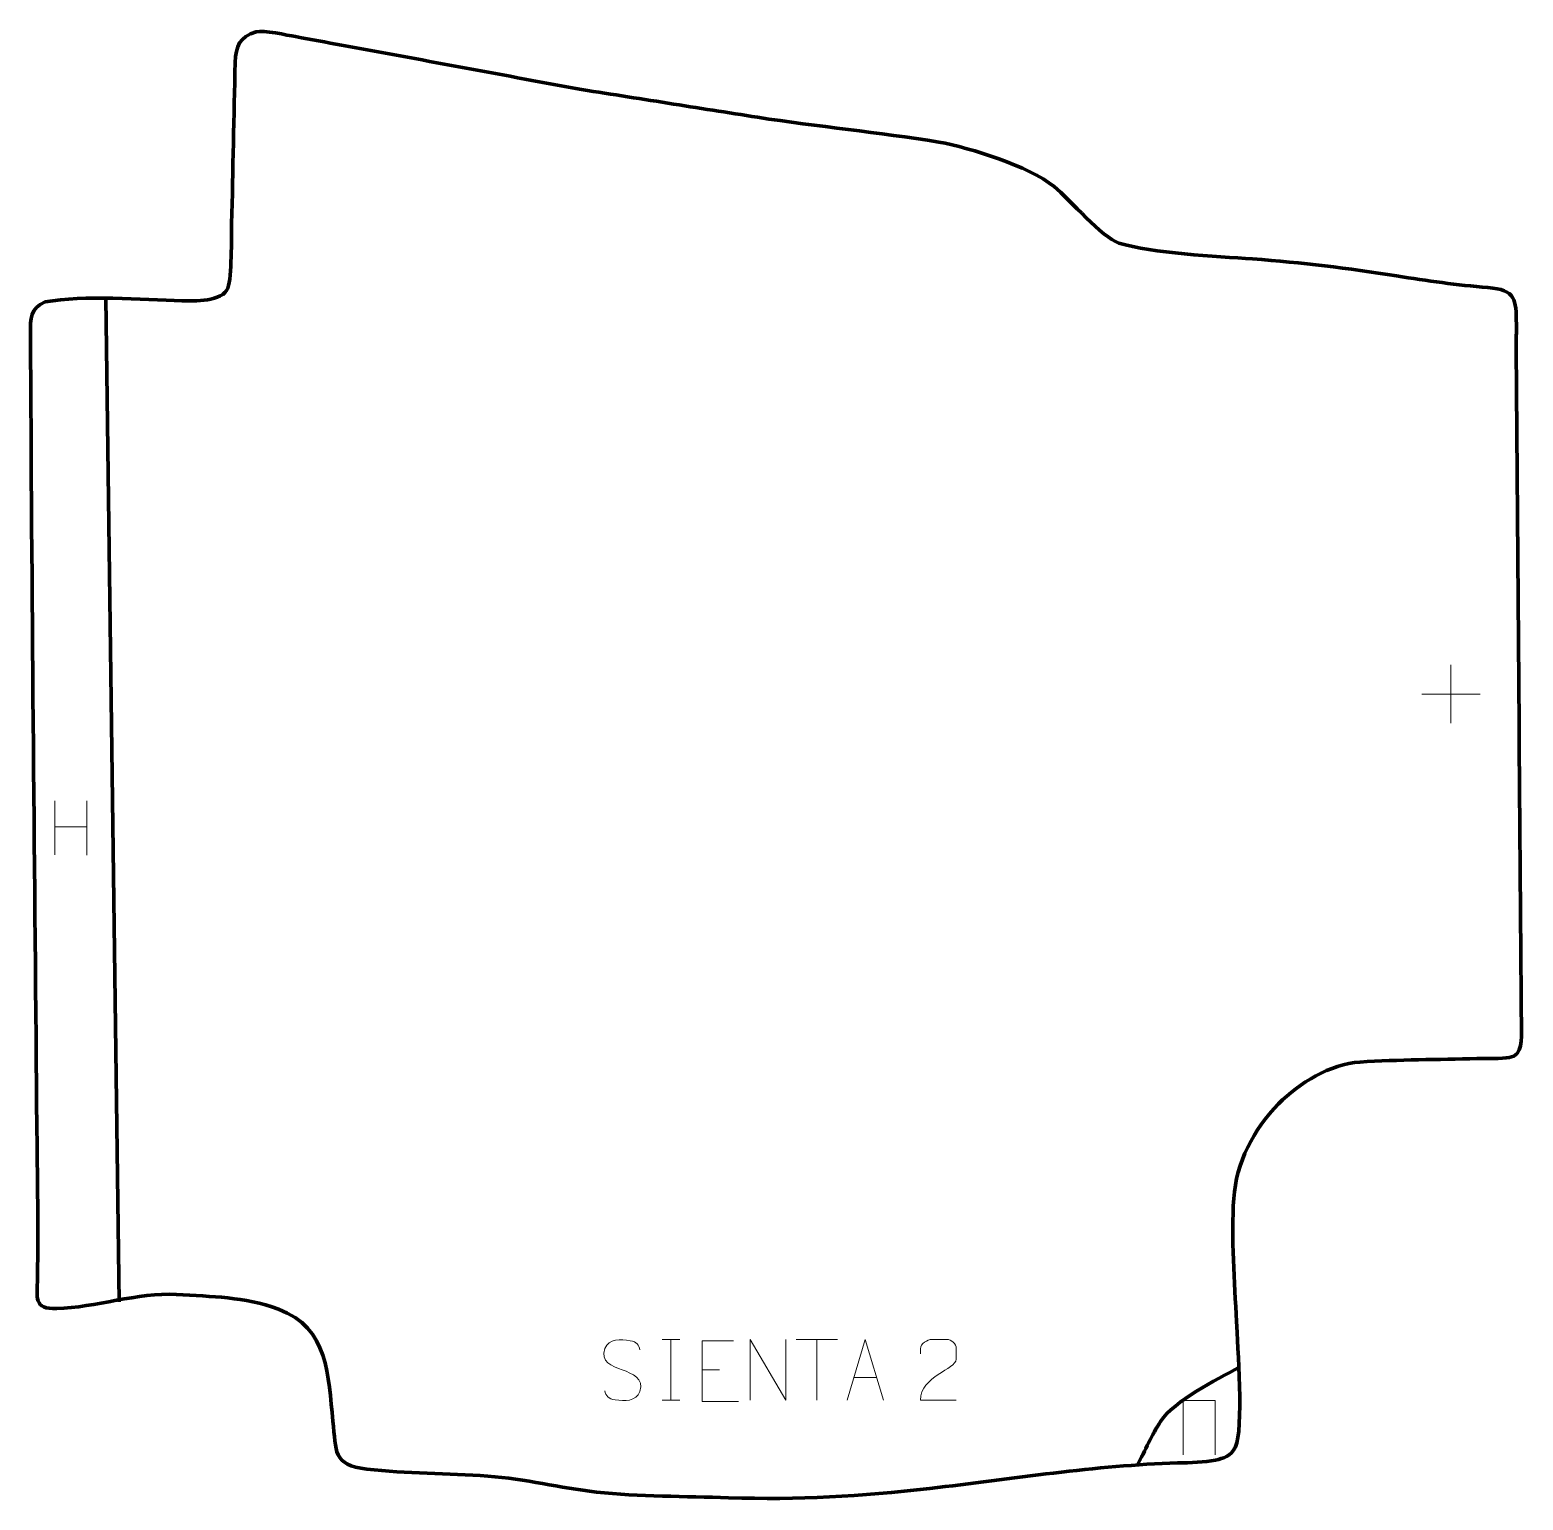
# Model space of a CAD drawing. Header units: millimetres. Extents: x 1524 to 2138, y -171 to 434.
import ezdxf

# ---------------------------------------------------------------- set-up
doc = ezdxf.new("R2010")
doc.units = ezdxf.units.MM
doc.header["$MEASUREMENT"] = 0
doc.layers.add('layer 2', color=7, linetype='Continuous')
doc.layers.add('layer 3', color=7, linetype='Continuous')

msp = doc.modelspace()

# ---------------------------------------------------------------- linework, layer by layer
at = {"layer": 'layer 2', "color": 142, "lineweight": 158}
msp.add_open_spline([(1555.1446, 323.3516), (1555.1446, 323.3516), (1560.5465, -89.3262), (1560.5465, -89.3262)], degree=3, dxfattribs=at)
msp.add_open_spline([(2020.8471, -116.3212), (2011.8361, -121.3638), (1994.202, -130.1029), (1988.7111, -138.5026), (1988.7111, -138.5026), (1985.2127, -143.8538), (1982.2252, -150.6775), (1979.2, -156.4237)], degree=3, knots=[0, 0, 0, 0, 0.33333333, 0.33333333, 0.33333333, 0.33333333, 1, 1, 1, 1], dxfattribs=at)
at = {"layer": 'layer 3', "color": 242, "lineweight": 158}
msp.add_open_spline([(1748.3274, 409.4904), (1760.9341, 407.4998), (1773.5409, 405.5093), (1786.1477, 403.5188), (1786.1477, 403.5188), (1798.4393, 401.578), (1810.7309, 399.6372), (1823.0226, 397.6965), (1823.0226, 397.6965), (1847.7726, 393.8587), (1872.8727, 391.5359), (1897.5095, 387.5278), (1897.5095, 387.5278), (1910.9471, 385.0133), (1934.2145, 377.681), (1944.9125, 369.2507), (1944.9125, 369.2507), (1951.5457, 363.7393), (1964.6033, 348.2264), (1971.5654, 345.9995), (1971.5654, 345.9995), (1985.2646, 341.7928), (2011.4355, 340.5268), (2026.5457, 339.4492), (2026.5457, 339.4492), (2047.0341, 337.9679), (2065.4258, 335.6866), (2085.6949, 332.4776), (2085.6949, 332.4776), (2098.3316, 330.4769), (2110.4971, 328.7022), (2123.2709, 327.6938), (2123.2709, 327.6938), (2134.7542, 326.7873), (2134.8557, 322.8638), (2134.9653, 312.5811), (2134.9653, 312.5811), (2134.9989, 309.425), (2134.8986, 306.27), (2134.8603, 303.1144), (2134.8603, 303.1144), (2134.8575, 301.5103), (2134.8593, 299.9083), (2134.8683, 298.3043), (2134.8683, 298.3043), (2135.7529, 206.6918), (2136.2277, 115.0773), (2137.0673, 23.4657), (2137.0673, 23.4657), (2137.1098, 18.8226), (2137.7393, 12.0624), (2132.0263, 11.0607), (2132.0263, 11.0607), (2129.1498, 10.5563), (2122.1407, 10.7117), (2118.7537, 10.6218), (2118.7537, 10.6218), (2102.9503, 10.2131), (2086.3926, 10.254), (2070.6903, 9.2251), (2070.6903, 9.2251), (2058.3518, 8.4166), (2045.7894, 0.6403), (2037.1996, -7.9168), (2037.1996, -7.9168), (2026.861, -18.5829), (2019.8053, -31.956), (2018.7646, -46.9147), (2018.7646, -46.9147), (2017.7254, -62.8562), (2019.1123, -81.347), (2019.8884, -97.4874), (2019.8884, -97.4874), (2020.3432, -106.8624), (2022.9189, -142.1693), (2019.481, -148.9542), (2019.481, -148.9542), (2017.3987, -153.064), (2014.5496, -153.6753), (2011.2585, -154.402), (2011.2585, -154.402), (2006.6566, -155.4182), (2001.1074, -155.4608), (1995.617, -155.6127), (1995.617, -155.6127), (1962.1943, -156.5374), (1927.2162, -162.2872), (1893.8384, -166.0649), (1893.8384, -166.0649), (1865.2388, -169.2875), (1839.9522, -170.9057), (1811.1181, -169.9074), (1811.1181, -169.9074), (1793.4812, -169.2968), (1774.1961, -169.5007), (1756.8167, -167.5841), (1756.8167, -167.5841), (1741.5595, -165.8394), (1727.7251, -162.1715), (1712.0888, -161.0121), (1712.0888, -161.0121), (1695.8086, -159.8341), (1678.441, -160.0123), (1662.4154, -158.109), (1662.4154, -158.109), (1648.1367, -156.4134), (1649.8383, -150.9333), (1648.457, -138.4145), (1648.457, -138.4145), (1646.4644, -119.8506), (1646.687, -99.9528), (1626.0395, -92.4108), (1626.0395, -92.4108), (1611.4817, -87.093), (1599.1177, -87.3663), (1584.0484, -86.3216), (1584.0484, -86.3216), (1568.3792, -85.4469), (1550.5885, -91.7154), (1534.92, -92.1633), (1534.92, -92.1633), (1525.2157, -92.4407), (1526.8484, -87.6112), (1526.9787, -79.6298), (1526.9787, -79.6298), (1527.3577, -56.4233), (1526.8563, -33.4293), (1526.6447, -10.2346), (1526.6447, -10.2346), (1525.7281, 96.1457), (1524.6047, 202.4993), (1524.1158, 308.8851), (1524.1158, 308.8851), (1524.0877, 315.0036), (1523.8489, 319.0025), (1530.1993, 321.7842), (1530.1993, 321.7842), (1546.0304, 324.7521), (1569.7871, 322.7264), (1586.3667, 322.245), (1586.3667, 322.245), (1591.2582, 322.1029), (1603.1525, 321.8282), (1605.2166, 327.5008), (1605.2166, 327.5008), (1606.939, 332.2338), (1606.6381, 348.06), (1606.7745, 353.964), (1606.7745, 353.964), (1607.395, 376.0343), (1607.633, 398.1426), (1608.2872, 420.194), (1608.2872, 420.194), (1608.4933, 427.1363), (1610.0258, 430.6958), (1616.9375, 432.8862), (1616.9375, 432.8862), (1619.6654, 433.6511), (1629.7871, 431.455), (1633.0816, 430.862), (1633.0816, 430.862), (1639.4046, 429.7239), (1645.7112, 428.495), (1652.0312, 427.3384), (1652.0312, 427.3384), (1684.1444, 421.4867), (1716.2435, 415.5036), (1748.3274, 409.4904)], degree=3, knots=[0, 0, 0, 0, 0.02325581, 0.02325581, 0.02325581, 0.02325581, 0.04651163, 0.04651163, 0.04651163, 0.04651163, 0.06976744, 0.06976744, 0.06976744, 0.06976744, 0.09302326, 0.09302326, 0.09302326, 0.09302326, 0.11627907, 0.11627907, 0.11627907, 0.11627907, 0.13953488, 0.13953488, 0.13953488, 0.13953488, 0.1627907, 0.1627907, 0.1627907, 0.1627907, 0.18604651, 0.18604651, 0.18604651, 0.18604651, 0.20930233, 0.20930233, 0.20930233, 0.20930233, 0.23255814, 0.23255814, 0.23255814, 0.23255814, 0.25581395, 0.25581395, 0.25581395, 0.25581395, 0.27906977, 0.27906977, 0.27906977, 0.27906977, 0.30232558, 0.30232558, 0.30232558, 0.30232558, 0.3255814, 0.3255814, 0.3255814, 0.3255814, 0.34883721, 0.34883721, 0.34883721, 0.34883721, 0.37209302, 0.37209302, 0.37209302, 0.37209302, 0.39534884, 0.39534884, 0.39534884, 0.39534884, 0.41860465, 0.41860465, 0.41860465, 0.41860465, 0.44186047, 0.44186047, 0.44186047, 0.44186047, 0.46511628, 0.46511628, 0.46511628, 0.46511628, 0.48837209, 0.48837209, 0.48837209, 0.48837209, 0.51162791, 0.51162791, 0.51162791, 0.51162791, 0.53488372, 0.53488372, 0.53488372, 0.53488372, 0.55813953, 0.55813953, 0.55813953, 0.55813953, 0.58139535, 0.58139535, 0.58139535, 0.58139535, 0.60465116, 0.60465116, 0.60465116, 0.60465116, 0.62790698, 0.62790698, 0.62790698, 0.62790698, 0.65116279, 0.65116279, 0.65116279, 0.65116279, 0.6744186, 0.6744186, 0.6744186, 0.6744186, 0.69767442, 0.69767442, 0.69767442, 0.69767442, 0.72093023, 0.72093023, 0.72093023, 0.72093023, 0.74418605, 0.74418605, 0.74418605, 0.74418605, 0.76744186, 0.76744186, 0.76744186, 0.76744186, 0.79069767, 0.79069767, 0.79069767, 0.79069767, 0.81395349, 0.81395349, 0.81395349, 0.81395349, 0.8372093, 0.8372093, 0.8372093, 0.8372093, 0.86046512, 0.86046512, 0.86046512, 0.86046512, 0.88372093, 0.88372093, 0.88372093, 0.88372093, 0.90697674, 0.90697674, 0.90697674, 0.90697674, 0.93023256, 0.93023256, 0.93023256, 0.93023256, 0.95348837, 0.95348837, 0.95348837, 0.95348837, 1, 1, 1, 1], dxfattribs=at)
at = {"layer": 'layer 3', "color": 250, "lineweight": 9}
for points in [[(2108.0507, 172.499), (2108.0507, 172.499), (2108.0507, 148.5211), (2108.0507, 148.5211)], [(2096.0618, 160.51), (2096.0618, 160.51), (2120.0397, 160.51), (2120.0397, 160.51)], [(1534.1501, 116.6482), (1534.1501, 116.6482), (1534.1501, 94.4555), (1534.1501, 94.4555)], [(1547.2658, 116.6482), (1547.2658, 116.6482), (1547.2658, 94.2979), (1547.2658, 94.2979)], [(1534.1676, 106.0058), (1534.1676, 106.0058), (1547.2658, 106.0058), (1547.2658, 106.0058)], [(1783.8281, -104.8258), (1783.8281, -104.8258), (1790.9962, -104.8258), (1790.9962, -104.8258)], [(1787.4121, -104.8258), (1787.4121, -104.8258), (1787.4121, -129.7793), (1787.4121, -129.7793)], [(1838.8326, -104.8493), (1838.8326, -104.8493), (1855.8198, -104.8493), (1855.8198, -104.8493)], [(1847.3264, -129.7793), (1847.3264, -129.7793), (1847.3264, -104.8258), (1847.3264, -104.8258)], [(1800.244, -117.3026), (1800.244, -117.3026), (1807.4121, -117.3026), (1807.4121, -117.3026)], [(1862.5783, -120.5299), (1862.5783, -120.5299), (1872.074, -120.5299), (1872.074, -120.5299)], [(1783.8281, -129.7793), (1783.8281, -129.7793), (1790.9962, -129.7793), (1790.9962, -129.7793)]]:
    msp.add_open_spline(points, degree=3, dxfattribs=at)
for points, knots in [([(1767.4122, -117.3025), (1763.1639, -115.8321), (1758.2558, -114.0363), (1760.2609, -108.516), (1760.2609, -108.516), (1761.7644, -104.3761), (1766.978, -104.7646), (1770.5816, -105.3657), (1770.5816, -105.3657), (1773.4422, -105.8429), (1774.3069, -107.0561), (1774.6175, -109.1402)], [0, 0, 0, 0, 0.25, 0.25, 0.25, 0.25, 0.5, 0.5, 0.5, 0.5, 1, 1, 1, 1]), ([(1813.1179, -105.4229), (1813.1179, -105.4229), (1800.244, -105.4229), (1800.244, -105.4229), (1800.244, -105.4229), (1800.244, -105.4229), (1800.244, -130.3765), (1800.244, -130.3765), (1800.244, -130.3765), (1800.244, -130.3765), (1815.1098, -130.3765), (1815.1098, -130.3765)], [0, 0, 0, 0, 0.25, 0.25, 0.25, 0.25, 0.5, 0.5, 0.5, 0.5, 1, 1, 1, 1]), ([(1819.9988, -129.7793), (1819.9988, -129.7793), (1819.9988, -104.8258), (1819.9988, -104.8258), (1819.9988, -104.8258), (1819.9988, -104.8258), (1834.6536, -129.7793), (1834.6536, -129.7793), (1834.6536, -129.7793), (1834.6536, -129.7793), (1834.6536, -104.8258), (1834.6536, -104.8258)], [0, 0, 0, 0, 0.25, 0.25, 0.25, 0.25, 0.5, 0.5, 0.5, 0.5, 1, 1, 1, 1]), ([(1859.8557, -129.7793), (1859.8557, -129.7793), (1867.2267, -104.8258), (1867.2267, -104.8258), (1867.2267, -104.8258), (1867.2267, -104.8258), (1874.7966, -129.7793), (1874.7966, -129.7793)], [0, 0, 0, 0, 0.33333333, 0.33333333, 0.33333333, 0.33333333, 1, 1, 1, 1]), ([(1904.6976, -129.7897), (1899.7832, -129.7894), (1894.8688, -129.7894), (1889.9547, -129.7897), (1889.9547, -129.7897), (1889.9547, -119.8574), (1904.6057, -117.2162), (1904.6976, -112.9059), (1904.6976, -112.9059), (1904.6973, -111.4818), (1904.6973, -110.0581), (1904.6976, -108.6348), (1904.6976, -108.6348), (1904.6807, -106.5577), (1902.5579, -104.8329), (1900.8869, -104.8156), (1900.8869, -104.8156), (1898.8137, -104.816), (1896.7408, -104.816), (1894.6684, -104.8156), (1894.6684, -104.8156), (1892.8463, -104.7991), (1890.0216, -106.5912), (1889.9547, -108.6848), (1889.9547, -108.6848), (1889.9547, -108.6848), (1889.9547, -110.7396), (1889.9547, -110.7396)], [0, 0, 0, 0, 0.125, 0.125, 0.125, 0.125, 0.25, 0.25, 0.25, 0.25, 0.375, 0.375, 0.375, 0.375, 0.5, 0.5, 0.5, 0.5, 0.625, 0.625, 0.625, 0.625, 0.75, 0.75, 0.75, 0.75, 1, 1, 1, 1]), ([(1767.4122, -117.3026), (1771.4308, -118.9493), (1776.4603, -120.8376), (1774.6263, -126.1979), (1774.6263, -126.1979), (1773.1665, -130.4643), (1768.2557, -130.2076), (1764.5296, -129.6529), (1764.5296, -129.6529), (1761.7796, -129.2431), (1760.5587, -128.0296), (1760.1807, -125.9174)], [0, 0, 0, 0, 0.25, 0.25, 0.25, 0.25, 0.5, 0.5, 0.5, 0.5, 1, 1, 1, 1]), ([(1998.0379, -152.2905), (1998.0379, -152.2905), (1998.0379, -129.9402), (1998.0379, -129.9402), (1998.0379, -129.9402), (1998.0379, -129.9402), (2011.1562, -129.9402), (2011.1562, -129.9402), (2011.1562, -129.9402), (2011.1562, -129.9402), (2011.1562, -152.2905), (2011.1562, -152.2905)], [0, 0, 0, 0, 0.25, 0.25, 0.25, 0.25, 0.5, 0.5, 0.5, 0.5, 1, 1, 1, 1])]:
    msp.add_open_spline(points, degree=3, knots=knots, dxfattribs=at)

doc.saveas('drawing.dxf')
